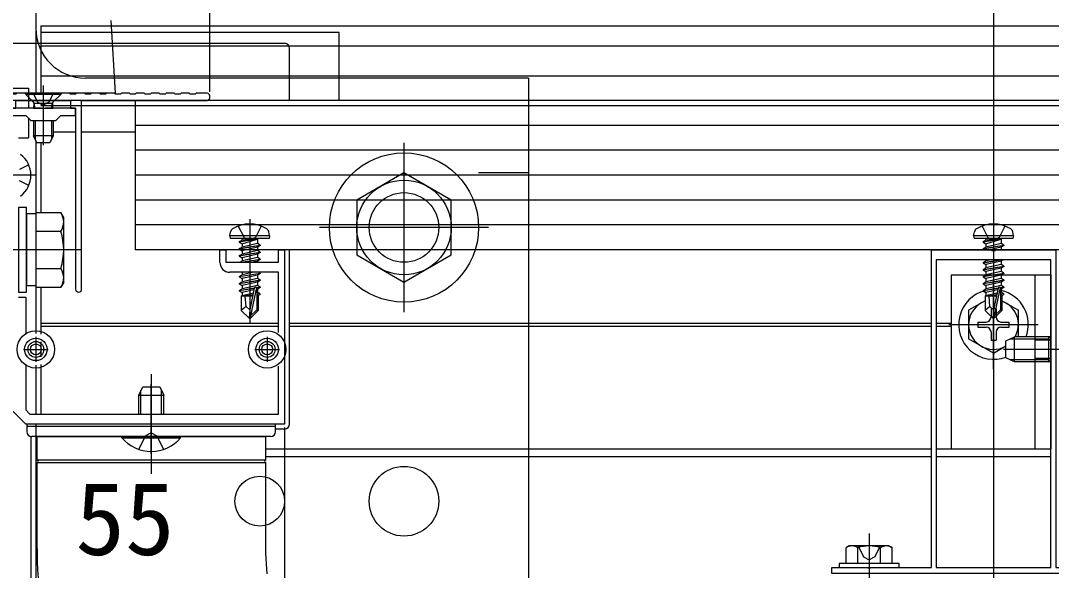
# Model space of a CAD drawing. Units: millimetres, scale not verified. Extents: x -875 to 875, y -1304 to 1296.
# Drawn here: x 76.4 to 283.6, y 258.4 to 368.9 of the extents above; entities that cross this region are included whole.
import ezdxf
from ezdxf.enums import TextEntityAlignment as Align

# ---------------------------------------------------------------- set-up
doc = ezdxf.new("R2010")
doc.units = ezdxf.units.MM
doc.header["$LTSCALE"] = 8
for name, color, linetype in [('0-3_YKK_11', 7, 'Continuous'), ('0-4_YKK_12', 2, 'Continuous'), ('0-5_YKK_13', 4, 'Continuous'), ('0-6_YKK_D', 6, 'Continuous')]:
    doc.layers.add(name, color=color, linetype=linetype)
doc.styles.add('ＭＳ ゴシック', font='')
doc.styles.get('ＭＳ ゴシック').set_extended_font_data('MS Gothic')

msp = doc.modelspace()

# ---------------------------------------------------------------- linework, layer by layer
at = {"layer": '0-3_YKK_11'}
for p, q in [((79.5, 305.3), (79.5, 300.3)), ((126, 305.3), (126, 300.3)), ((77, 302.8), (82, 302.8)), ((123.5, 302.8), (128.5, 302.8))]:
    msp.add_line(p, q, dxfattribs=at)
for points in [[(83.5, 354.1), (83.3, 354.3), (81.7, 354.3), (81.5, 354.1), (80.5, 354.1), (80.3, 354.3), (78.7, 354.3), (78.5, 354.1), (77.5, 354.1), (77.3, 354.3), (75.7, 354.3), (75.5, 354.1), (74.5, 354.1), (74.5, 351.3), (75.5, 351.3), (75.5, 352.8), (86.5, 352.8), (86.5, 351.3), (87.5, 351.3), (87.5, 314.9)], [(113.75, 354.3), (111.7, 354.3), (111.5, 354.1), (110.5, 354.1), (110.3, 354.3), (108.7, 354.3), (108.5, 354.1), (107.5, 354.1), (107.3, 354.3), (105.7, 354.3), (105.5, 354.1), (104.5, 354.1), (104.3, 354.3), (102.7, 354.3), (102.5, 354.1), (101.5, 354.1), (101.3, 354.3), (99.7, 354.3), (99.5, 354.1), (98.5, 354.1), (98.3, 354.3), (96.7, 354.3), (96.5, 354.1), (95.5, 354.1), (95.3, 354.3), (93.7, 354.3), (93.5, 354.1), (92.5, 354.1), (92.3, 354.3), (90.7, 354.3), (90.5, 354.1), (89.5, 354.1), (89.3, 354.3), (87.7, 354.3), (87.5, 354.1), (86.5, 354.1), (86.3, 354.3), (84.7, 354.3), (84.5, 354.1), (83.5, 354.1)], [(88.7, 314.9), (88.7, 352.8), (113.75, 352.8)], [(84.5, 349.8), (87.5, 349.8), (87.5, 351.3), (81.458, 351.3), (81.275, 351.18), (80.725, 351.18), (80.542, 351.3), (74.5, 351.3)], [(74.5, 349.8), (77.5, 349.8), (78.5, 348.8), (83.5, 348.8), (84.5, 349.8)], [(116.5, 320.3), (116.5, 322.8), (117.7, 322.8), (117.7, 320.3), (128.3, 320.3), (128.3, 322.8), (129.5, 322.8), (129.5, 287.8), (77.5, 287.8), (74.5, 290.8)], [(128.3, 306.199), (128.3, 318.3), (118.5, 318.3)], [(76, 313.3), (77.5, 313.3), (77.5, 305.859)], [(77.5, 299.741), (77.5, 290.628), (78.328, 289.8), (128.3, 289.8), (128.3, 299.401)]]:
    msp.add_lwpolyline(points, dxfattribs=at)
for points in [[(304.5, 257.8), (239.5, 257.8), (239.5, 259), (246.542, 259), (246.725, 258.88), (247.275, 258.88), (247.458, 259), (259.5, 259), (259.5, 322.8), (271.542, 322.8), (271.725, 322.68), (272.275, 322.68), (272.458, 322.8), (284.5, 322.8), (284.5, 259), (296.542, 259), (296.725, 258.88), (297.275, 258.88), (297.458, 259), (304.5, 259)], [(260.5, 320.8), (260.5, 259), (283.5, 259), (283.5, 320.8)]]:
    msp.add_lwpolyline(points, close=True, dxfattribs=at)
for centre, radius, start, end in [((113.75, 353.55), 0.75, 269.99999, 90.00001), ((118.5, 320.3), 2, 180.00001, 269.99999), ((88.1, 314.9), 0.6, 180.00001, 269.99999), ((88.1, 314.9), 0.6, 270.00001, 359.99999)]:
    msp.add_arc(centre, radius, start, end, dxfattribs=at)
at = {"layer": '0-4_YKK_12'}
for p, q in [((272, 394.6), (272, 179.8)), ((80.5, 367.8), (80.5, 354.3)), ((272, 367.8), (691, 367.8)), ((272, 363.8), (641.134, 363.8)), ((272, 357.8), (641, 357.8)), ((81, 355.8), (81, 343.812)), ((80.5, 351.8), (272, 351.8)), ((272, 351.8), (684.499, 351.8)), ((79.5, 344.7), (79.5, 330.05)), ((80.5, 344.3), (80.5, 330.306)), ((153.5, 344.3), (153.5, 310.3)), ((153.5, 344.299), (153.5, 310.299)), ((79.5, 337.8), (74.2, 337.8)), ((170.5, 327.3), (136.5, 327.3)), ((170.5, 327.299), (136.5, 327.299)), ((88.6, 322.8), (50.824, 322.8)), ((79.5, 315.55), (79.5, 306)), ((80.5, 315.294), (80.5, 305.84)), ((80.5, 308.1), (128.3, 308.1)), ((80.5, 307.5), (128.3, 307.5)), ((130.5, 308.1), (259.5, 308.1)), ((130.5, 307.5), (259.5, 307.5)), ((260.5, 308.1), (263.5, 308.1)), ((260.5, 307.5), (263.5, 307.5)), ((79.5, 304.704), (79.5, 300.896)), ((80.5, 304.297), (80.5, 301.303)), ((288, 302.799), (274, 302.799)), ((79.5, 299.6), (79.5, 289.8)), ((80.5, 299.76), (80.5, 289.8)), ((102.7, 297.8), (102.7, 277.8)), ((102.7, 281.8), (102.7, 295.8)), ((79.5, 287.8), (79.5, 238.323)), ((125.7, 282.8), (259.5, 282.8)), ((260.5, 282.8), (283.5, 282.8)), ((125.7, 281.3), (259.5, 281.3)), ((260.5, 281.3), (283.5, 281.3)), ((247, 265.8), (247, 253.3))]:
    msp.add_line(p, q, dxfattribs=at)
for points in [[(79.5, 434.8), (79.5, 384.3), (79.5, 354.3)], [(80.5, 367.8), (94.622, 367.8), (272, 367.8)], [(80.5, 363.8), (94.867, 363.8), (272, 363.8)], [(80.5, 357.8), (95.234, 357.8), (272, 357.8)]]:
    msp.add_lwpolyline(points, dxfattribs=at)
at = {"layer": '0-5_YKK_13'}
for p, q in [((79.5, 397.299), (79.5, 367.299)), ((94.557, 368.861), (95.448, 354.3)), ((80.5, 366.5), (80.5, 354.3)), ((-40.5, 364.3), (129.5, 364.3)), ((130.5, 352.8), (130.5, 363.3)), ((178.5, 357.299), (89.5, 357.299)), ((178.5, 357.299), (178.5, 252.299)), ((95.448, 354.3), (-6.448, 354.3)), ((71, 355.3), (78, 355.3)), ((84.5, 354.3), (77.5, 354.3)), ((78, 355.3), (78, 351.3)), ((78.95, 354.3), (79.855, 352.485)), ((84.5, 354.3), (84.5, 354.05)), ((672, 352.8), (-583, 352.8)), ((84.5, 354.05), (77.5, 354.05)), ((79.125, 352.3), (82.875, 352.3)), ((79.379, 351.3), (79.14, 352.25)), ((79.855, 352.485), (81, 351.876)), ((82.621, 351.3), (82.86, 352.25)), ((84.5, 354.05), (83.07, 352.62)), ((99.5, 352.8), (99.5, 322.8)), ((79, 351.3), (79.14, 351.861)), ((78, 349.3), (78, 345.3)), ((79, 348.8), (79, 345.7)), ((79.379, 348.8), (79.379, 344.942)), ((82.621, 348.8), (82.621, 344.942)), ((83, 348.8), (83, 345.7)), ((83, 346.5), (87.5, 346.5)), ((88.7, 346.5), (99.5, 346.5)), ((672, 347.8), (99.5, 347.8)), ((76, 345.3), (78, 345.3)), ((83, 345.7), (79, 345.7)), ((79.7, 344.3), (79, 345.7)), ((82.3, 344.3), (79.7, 344.3)), ((83, 345.7), (82.3, 344.3)), ((672, 342.8), (99.5, 342.8)), ((78.077, 339.875), (76.212, 338.945)), ((672, 337.8), (99.5, 337.8)), ((178.5, 338.299), (168.5, 338.299)), ((78.077, 335.725), (76.212, 336.655)), ((672, 332.8), (99.5, 332.8)), ((77.6, 330.05), (77.6, 315.55)), ((79.6, 330.05), (77.6, 330.05)), ((79.6, 330.306), (84.519, 330.306)), ((79.6, 315.294), (79.6, 330.306)), ((79.6, 315.55), (79.6, 330.05)), ((85.1, 329.3), (84.519, 330.306)), ((85.1, 316.3), (85.1, 329.3)), ((672, 327.8), (99.5, 327.8)), ((122.5, 329), (122.5, 308.1)), ((272, 329), (272, 308.1)), ((79.6, 318.8), (79.6, 326.8)), ((79.6, 326.553), (84.519, 326.553)), ((118.5, 325.6), (118.641, 326.402)), ((126.5, 325.6), (118.5, 325.6)), ((118.5, 325.6), (118.588, 325.1)), ((126.5, 325.6), (126.359, 326.402)), ((126.5, 325.6), (126.412, 325.1)), ((268, 325.6), (268.141, 326.402)), ((276, 325.6), (268, 325.6)), ((268, 325.6), (268.088, 325.1)), ((276, 325.6), (275.859, 326.402)), ((276, 325.6), (275.912, 325.1)), ((126.412, 325.1), (118.588, 325.1)), ((120.4, 324.45), (124, 325.05)), ((124, 324.95), (120.4, 324.35)), ((120.4, 324.45), (120.95, 324.768)), ((120.4, 324.45), (120.4, 324.35)), ((120.4, 324.45), (120.4, 324.35)), ((120.4, 324.35), (120.95, 324.032)), ((120.4, 323.05), (124.6, 323.75)), ((124.6, 323.65), (120.4, 322.95)), ((120.4, 323.05), (120.95, 323.368)), ((124, 325.05), (120.95, 324.768)), ((120.95, 324.032), (124, 324.95)), ((120.95, 324.9), (120.95, 324.768)), ((124.05, 324.068), (120.95, 323.368)), ((120.95, 324.032), (120.95, 323.368)), ((124.05, 323.332), (120.95, 322.632)), ((124, 325.05), (124, 324.95)), ((124.05, 324.9), (124.05, 324.068)), ((124.6, 323.75), (124.05, 324.068)), ((124.6, 323.65), (124.05, 323.332)), ((124.05, 323.332), (124.05, 322.668)), ((124.6, 323.75), (124.6, 323.65)), ((275.912, 325.1), (268.088, 325.1)), ((269.9, 324.45), (273.5, 325.05)), ((273.5, 324.95), (269.9, 324.35)), ((269.9, 324.45), (270.45, 324.768)), ((269.9, 324.45), (269.9, 324.35)), ((269.9, 324.45), (269.9, 324.35)), ((269.9, 324.35), (270.45, 324.032)), ((269.9, 323.05), (274.1, 323.75)), ((274.1, 323.65), (269.9, 322.95)), ((269.9, 323.05), (270.45, 323.368)), ((273.5, 325.05), (270.45, 324.768)), ((270.45, 324.032), (273.5, 324.95)), ((270.45, 324.9), (270.45, 324.768)), ((273.55, 324.068), (270.45, 323.368)), ((270.45, 324.032), (270.45, 323.368)), ((273.55, 323.332), (271.192, 322.8)), ((273.5, 325.05), (273.5, 324.95)), ((273.55, 324.9), (273.55, 324.068)), ((274.1, 323.75), (273.55, 324.068)), ((274.1, 323.65), (273.55, 323.332)), ((273.55, 323.332), (273.55, 322.8)), ((274.1, 323.75), (274.1, 323.65)), ((672, 322.8), (99.5, 322.8)), ((120.4, 323.05), (120.4, 322.95)), ((120.4, 322.95), (120.95, 322.632)), ((120.4, 321.65), (124.6, 322.35)), ((124.6, 322.25), (120.4, 321.55)), ((120.4, 321.65), (120.95, 321.968)), ((120.4, 321.65), (120.4, 321.55)), ((120.4, 321.55), (120.95, 321.232)), ((124.05, 322.668), (120.95, 321.968)), ((120.95, 322.632), (120.95, 321.968)), ((124.05, 321.268), (120.95, 320.568)), ((120.95, 321.232), (120.95, 320.568)), ((124.6, 322.35), (124.05, 322.668)), ((124.05, 321.932), (124.05, 321.268)), ((124.6, 320.95), (124.05, 321.268)), ((124.6, 322.35), (124.6, 322.25)), ((130.5, 287.8), (130.5, 322.8)), ((269.9, 323.05), (269.9, 322.95)), ((269.9, 322.95), (270.16, 322.8)), ((120.487, 320.3), (120.95, 320.568)), ((120.7, 320.3), (124.6, 320.95)), ((124.6, 320.85), (121.3, 320.3)), ((124.05, 320.532), (124.05, 320.3)), ((124.6, 320.95), (124.6, 320.85)), ((273.8, 320.8), (269.9, 320.15)), ((269.9, 320.25), (273.2, 320.8)), ((269.9, 320.25), (270.45, 320.568)), ((269.9, 320.25), (269.9, 320.15)), ((269.9, 320.15), (270.45, 319.832)), ((269.9, 318.85), (274.1, 319.55)), ((274.1, 319.45), (269.9, 318.75)), ((269.9, 318.85), (270.45, 319.168)), ((271.479, 320.8), (270.45, 320.568)), ((270.45, 320.8), (270.45, 320.568)), ((273.55, 319.868), (270.45, 319.168)), ((270.45, 319.832), (270.45, 319.168)), ((273.55, 320.532), (273.55, 319.868)), ((274.1, 319.55), (273.55, 319.868)), ((273.55, 319.132), (273.55, 318.468)), ((274.1, 319.55), (274.1, 319.45)), ((79.6, 319.047), (84.519, 319.047)), ((120.4, 317.45), (124.6, 318.15)), ((124.6, 318.05), (120.4, 317.35)), ((120.4, 317.45), (120.95, 317.768)), ((120.4, 317.45), (120.4, 317.35)), ((120.4, 317.35), (120.95, 317.032)), ((123.308, 318.3), (120.95, 317.768)), ((120.95, 318.3), (120.95, 317.768)), ((124.05, 317.068), (120.95, 316.368)), ((120.95, 317.032), (120.95, 316.368)), ((124.05, 317.732), (124.05, 317.068)), ((124.6, 316.75), (124.05, 317.068)), ((124.6, 318.15), (124.34, 318.3)), ((124.6, 318.15), (124.6, 318.05)), ((263.5, 317.799), (283.5, 317.799)), ((269.9, 318.85), (269.9, 318.75)), ((269.9, 318.75), (270.45, 318.432)), ((269.9, 317.45), (274.1, 318.15)), ((274.1, 318.05), (269.9, 317.35)), ((269.9, 317.45), (270.45, 317.768)), ((269.9, 317.45), (269.9, 317.35)), ((269.9, 317.35), (270.45, 317.032)), ((273.55, 318.468), (270.45, 317.768)), ((270.45, 318.432), (270.45, 317.768)), ((273.55, 317.068), (270.45, 316.368)), ((270.45, 317.032), (270.45, 316.368)), ((274.1, 318.15), (273.55, 318.468)), ((273.55, 317.732), (273.55, 317.068)), ((274.1, 316.75), (273.55, 317.068)), ((274.1, 318.15), (274.1, 318.05)), ((280.3, 317.799), (280.3, 282.799)), ((283.5, 317.799), (283.5, 282.799)), ((79.6, 315.55), (77.6, 315.55)), ((79.6, 315.294), (84.519, 315.294)), ((85.1, 316.3), (84.519, 315.294)), ((120.4, 316.05), (124.6, 316.75)), ((124.6, 316.65), (120.4, 315.95)), ((120.4, 316.05), (120.95, 316.368)), ((120.4, 316.05), (120.4, 315.95)), ((120.4, 315.95), (120.95, 315.632)), ((120.4, 314.65), (123.426, 315.154)), ((123.398, 315.05), (120.4, 314.55)), ((120.4, 314.65), (120.95, 314.968)), ((124.05, 315.668), (120.95, 314.968)), ((120.95, 315.632), (120.95, 314.968)), ((123.41, 315.107), (122.5, 310.722)), ((123.832, 315.223), (122.65, 309.524)), ((123.832, 315.222), (124.6, 315.35)), ((124.6, 315.25), (123.887, 315.131)), ((123.9, 315.052), (123.9, 310.774)), ((124.05, 316.332), (124.05, 315.668)), ((124.6, 315.35), (124.05, 315.668)), ((124.05, 314.932), (124.05, 314.268)), ((124.6, 316.75), (124.6, 316.65)), ((124.6, 315.35), (124.6, 315.25)), ((269.9, 316.05), (274.1, 316.75)), ((274.1, 316.65), (269.9, 315.95)), ((269.9, 316.05), (270.45, 316.368)), ((269.9, 316.05), (269.9, 315.95)), ((269.9, 315.95), (270.45, 315.632)), ((269.9, 314.65), (272.926, 315.154)), ((272.898, 315.05), (269.9, 314.55)), ((269.9, 314.65), (270.45, 314.968)), ((273.55, 315.668), (270.45, 314.968)), ((270.45, 315.632), (270.45, 314.968)), ((272, 298.799), (272, 316.799)), ((272.91, 315.107), (272, 310.722)), ((273.332, 315.223), (272.15, 309.524)), ((273.332, 315.222), (274.1, 315.35)), ((274.1, 315.25), (273.387, 315.131)), ((273.4, 315.052), (273.4, 310.774)), ((273.55, 316.332), (273.55, 315.668)), ((274.1, 315.35), (273.55, 315.668)), ((273.55, 314.932), (273.55, 314.268)), ((274.1, 316.75), (274.1, 316.65)), ((274.1, 315.35), (274.1, 315.25)), ((120.4, 314.65), (120.4, 314.55)), ((120.4, 314.55), (120.95, 314.232)), ((120.8, 313.5), (120.95, 313.568)), ((120.8, 313.5), (120.8, 310.65)), ((123.076, 313.5), (120.8, 313.5)), ((123.34, 314.772), (120.95, 314.232)), ((120.95, 314.232), (120.95, 313.568)), ((123.195, 314.075), (120.95, 313.568)), ((123.135, 313.783), (121.417, 313.5)), ((123.08, 313.516), (122.996, 313.5)), ((124.05, 314.268), (123.897, 314.233)), ((124.5, 314.008), (123.9, 313.909)), ((124.5, 313.792), (123.9, 313.676)), ((124.2, 313.5), (123.9, 313.5)), ((124.5, 314.008), (124.05, 314.268)), ((124.5, 313.792), (124.2, 313.619)), ((124.2, 313.619), (124.2, 310.65)), ((124.5, 314.008), (124.5, 313.792)), ((269.9, 314.65), (269.9, 314.55)), ((269.9, 314.55), (270.45, 314.232)), ((270.3, 313.5), (270.45, 313.568)), ((270.3, 313.5), (270.3, 310.65)), ((272.576, 313.5), (270.3, 313.5)), ((272.84, 314.772), (270.45, 314.232)), ((270.45, 314.232), (270.45, 313.568)), ((272.695, 314.075), (270.45, 313.568)), ((272.635, 313.783), (270.917, 313.5)), ((272.58, 313.516), (272.496, 313.5)), ((273.55, 314.268), (273.397, 314.233)), ((274, 314.008), (273.4, 313.909)), ((274, 313.792), (273.4, 313.676)), ((273.7, 313.5), (273.4, 313.5)), ((274, 314.008), (273.55, 314.268)), ((274, 313.792), (273.7, 313.619)), ((273.7, 313.619), (273.7, 310.65)), ((274, 314.008), (274, 313.792)), ((121.757, 311.453), (120.8, 310.65)), ((270.3, 312.567), (267, 310.662)), ((271.257, 311.453), (270.3, 310.65)), ((271.5, 310.949), (271.5, 309.299)), ((272.5, 310.949), (271.5, 310.949)), ((272.5, 310.949), (272.5, 309.299)), ((273.7, 312.567), (277, 310.662)), ((122.35, 309.1), (120.8, 310.65)), ((122.5, 310.722), (122.35, 309.1)), ((122.35, 309.1), (122.65, 309.1)), ((122.5, 310.722), (122.5, 309.1)), ((123.9, 310.774), (122.65, 309.524)), ((122.65, 309.1), (124.2, 310.65)), ((122.65, 309.524), (122.65, 309.1)), ((124.2, 310.65), (123.9, 310.774)), ((267, 310.662), (267, 304.935)), ((271.85, 309.1), (270.3, 310.65)), ((272, 310.722), (271.85, 309.1)), ((271.85, 309.1), (272.15, 309.1)), ((272, 310.722), (272, 309.1)), ((273.4, 310.774), (272.15, 309.524)), ((272.15, 309.1), (273.7, 310.65)), ((272.15, 309.524), (272.15, 309.1)), ((273.7, 310.65), (273.4, 310.774)), ((277, 305.299), (277, 310.662)), ((263, 307.799), (281, 307.799)), ((268.85, 308.299), (270.5, 308.299)), ((268.85, 308.299), (268.85, 307.299)), ((268.85, 307.299), (270.5, 307.299)), ((273.5, 308.299), (275.15, 308.299)), ((273.5, 307.299), (275.15, 307.299)), ((275.15, 307.299), (275.15, 308.299)), ((272, 302.049), (267, 304.935)), ((271.5, 306.299), (271.5, 304.649)), ((271.5, 304.649), (272.5, 304.649)), ((272.5, 306.299), (272.5, 304.649)), ((274.5, 304.499), (276.2, 305.299)), ((283.1, 304.866), (275.28, 304.866)), ((283.1, 305.299), (276.2, 305.299)), ((276.2, 300.299), (276.2, 305.299)), ((283.5, 305.299), (280.3, 305.299)), ((283.5, 304.649), (280.3, 304.649)), ((283.1, 300.299), (283.1, 305.299)), ((283.1, 305.299), (283.5, 305.153)), ((283.1, 304.866), (283.5, 304.949)), ((272, 302.049), (274.5, 303.492)), ((274.5, 301.099), (274.5, 304.499)), ((276.2, 300.299), (274.5, 301.099)), ((283.1, 300.732), (275.28, 300.732)), ((283.5, 300.949), (280.3, 300.949)), ((283.1, 300.732), (283.5, 300.648)), ((283.1, 300.299), (283.5, 300.444)), ((283.1, 300.299), (276.2, 300.299)), ((283.5, 300.299), (280.3, 300.299)), ((100.2, 293.6), (101, 295.3)), ((100.633, 289.8), (100.633, 294.52)), ((101, 295.3), (104.4, 295.3)), ((104.4, 295.3), (105.2, 293.6)), ((104.767, 289.8), (104.767, 294.52)), ((100.2, 289.8), (100.2, 293.6)), ((100.2, 293.6), (105.2, 293.6)), ((105.2, 289.8), (105.2, 293.6)), ((77.7, 287.8), (77.7, 286.3)), ((127.7, 287.8), (77.7, 287.8)), ((127.7, 287.3), (77.7, 287.3)), ((102.7, 286.044), (101.555, 285.435)), ((102.7, 286.044), (103.845, 285.435)), ((127.7, 286.3), (127.7, 287.8)), ((129.5, 286.8), (127.7, 286.8)), ((78.5, 285.32), (78.5, 238.306)), ((102.7, 285.3), (78.7, 285.3)), ((79.7, 285.3), (79.7, 280.55)), ((79.7, 285.3), (125.305, 285.3)), ((108.6, 285.3), (96.8, 285.3)), ((96.8, 285.052), (96.8, 285.3)), ((96.8, 285.052), (108.6, 285.052)), ((100.2, 282.717), (101.555, 285.435)), ((126.7, 285.3), (102.7, 285.3)), ((105.2, 282.717), (103.845, 285.435)), ((108.6, 285.052), (108.6, 285.3)), ((125.305, 285.3), (125.7, 285.3)), ((125.7, 280.55), (125.7, 285.3)), ((125.7, 280.55), (79.7, 280.55)), ((79.7, 280.05), (79.7, 265.3)), ((79.7, 280.05), (125.305, 280.05)), ((125.305, 280.05), (125.7, 280.05)), ((125.7, 265.3), (125.7, 280.05)), ((243, 263.3), (242.381, 262.943)), ((251, 263.3), (243, 263.3)), ((251, 263.3), (251.619, 262.943)), ((242.381, 259.8), (242.381, 262.943)), ((244.691, 259.8), (244.691, 262.943)), ((249.309, 259.8), (249.309, 262.943)), ((251.619, 259.8), (251.619, 262.943)), ((251.619, 259.8), (242.381, 259.8)), ((249.5, 259.8), (244.5, 259.8))]:
    msp.add_line(p, q, dxfattribs=at)
for points in [[(140.5, 352.8), (140.5, 366.5), (80.5, 366.5)], [(77.5, 354.3), (77.5, 354.05), (78.93, 352.62)], [(83.05, 354.3), (82.145, 352.485), (81, 351.876)], [(79, 351.3), (83, 351.3), (82.86, 351.861)], [(120.2, 327.579), (121.355, 325.263), (122.5, 324.654)], [(124.8, 327.579), (123.645, 325.263), (122.5, 324.654)], [(269.7, 327.579), (270.855, 325.263), (272, 324.654)], [(274.3, 327.579), (273.145, 325.263), (272, 324.654)], [(124.6, 322.25), (124.05, 321.932), (120.95, 321.232)], [(124.6, 320.85), (124.05, 320.532), (123.021, 320.3)], [(274.013, 320.8), (273.55, 320.532), (270.45, 319.832)], [(274.1, 319.45), (273.55, 319.132), (270.45, 318.432)], [(124.6, 318.05), (124.05, 317.732), (120.95, 317.032)], [(263.5, 317.799), (263.5, 282.799), (283.5, 282.799)], [(274.1, 318.05), (273.55, 317.732), (270.45, 317.032)], [(124.6, 316.65), (124.05, 316.332), (120.95, 315.632)], [(124.6, 315.25), (124.05, 314.932), (123.9, 314.899)], [(274.1, 316.65), (273.55, 316.332), (270.45, 315.632)], [(274.1, 315.25), (273.55, 314.932), (273.4, 314.899)], [(122.5, 310.722), (121.757, 311.453), (121.6, 313.5)], [(272, 310.722), (271.257, 311.453), (271.1, 313.5)], [(79.7, 265.3), (79.71, 263.598), (79.739, 261.9), (79.788, 260.211), (79.857, 258.537), (79.945, 256.881)], [(126.002, 257.686), (125.924, 258.688), (125.857, 259.73), (125.801, 260.806), (125.757, 261.907), (125.725, 263.027), (125.702, 265.3)], [(244.8, 263.3), (245.85, 261.147), (247, 260.536)], [(249.2, 263.3), (248.15, 261.147), (247, 260.536)]]:
    msp.add_lwpolyline(points, dxfattribs=at)
for points in [[(153.5, 338.27), (144, 332.785), (144, 321.815), (153.5, 316.33), (163, 321.815), (163, 332.785)], [(76, 331.3), (76, 314.3), (77.6, 314.3), (77.6, 331.3)], [(241, 259), (253, 259), (253, 259.8), (241, 259.8)]]:
    msp.add_lwpolyline(points, close=True, dxfattribs=at)
for centre, radius in [((153.5, 327.299), 15), ((153.5, 327.3), 9.5), ((153.5, 327.299), 7), ((79.5, 302.8), 3.75), ((79.5, 302.8), 2.25), ((126, 302.8), 3.75), ((126, 302.8), 2.25), ((79.5, 302.8), 1.6), ((79.5, 302.8), 1.1), ((126, 302.8), 1.6), ((126, 302.8), 1.1), ((153.5, 272.299), 7), ((124.5, 272.299), 5)]:
    msp.add_circle(centre, radius, dxfattribs=at)
for centre, radius, start, end in [((89.5, 367.299), 10, 180, 270), ((129.5, 363.3), 1, 0, 90), ((78.364, 352.055), 0.8, 345.96376, 45), ((83.636, 352.055), 0.8, 135, 194.03624), ((73.2, 337.8), 5.3, 307.71409, 52.28591), ((81.777, 328.429), 3.323, 325.61575, 34.38425), ((122.5, 321.5), 6.5, 57.94412, 122.05588), ((272, 321.5), 6.5, 57.94412, 122.05588), ((72.681, 322.8), 12.419, 342.41205, 17.58795), ((119.528, 326.246), 0.9, 122.05588, 170), ((125.472, 326.246), 0.9, 10, 57.94412), ((269.028, 326.246), 0.9, 122.05588, 170), ((274.972, 326.246), 0.9, 10, 57.94412), ((120.75, 324.9), 0.2, 0, 90), ((124.25, 324.9), 0.2, 90, 180), ((270.25, 324.9), 0.2, 0, 90), ((273.75, 324.9), 0.2, 90, 180), ((81.777, 317.171), 3.323, 325.61575, 34.38425), ((123.652, 315.052), 0.248, 0, 167.19096), ((273.152, 315.052), 0.248, 0, 167.19096), ((272, 307.799), 7, 104.05523, 290.92483), ((272, 307.799), 7, 339.07517, 77.20705), ((272, 307.799), 5, 109.87687, 300), ((272, 307.799), 5, 330, 70.12313), ((270.5, 309.299), 1, 270, 0), ((273.5, 309.299), 1, 180, 270), ((270.5, 306.299), 1, 0, 90), ((273.5, 306.299), 1, 90, 180), ((78.7, 286.3), 1, 180, 270), ((126.7, 286.3), 1, 270, 0), ((129.5, 287.8), 1, 270, 0), ((102.7, 290), 7.7, 219.98312, 320.01688), ((79.7, 280.3), 0.25, 270, 90), ((125.7, 280.3), 0.25, 90, 270), ((243.536, 261.255), 2.045, 55.61575, 124.38425), ((247, 255.657), 7.643, 72.41205, 107.58795), ((250.464, 261.255), 2.045, 55.61575, 124.38425)]:
    msp.add_arc(centre, radius, start, end, dxfattribs=at)
at = {"layer": '0-6_YKK_D'}
for p, q in [((114.5, 354.55), (114.5, 477.3)), ((129.5, 287.1), (129.5, 253.09))]:
    msp.add_line(p, q, dxfattribs=at)

# ---------------------------------------------------------------- texts
at = {"layer": '0-6_YKK_D', "style": 'ＭＳ ゴシック'}
msp.add_text('55', height=14.66, dxfattribs=at).set_placement((87.455, 257.09), align=Align.BOTTOM_LEFT)

doc.saveas('drawing.dxf')
